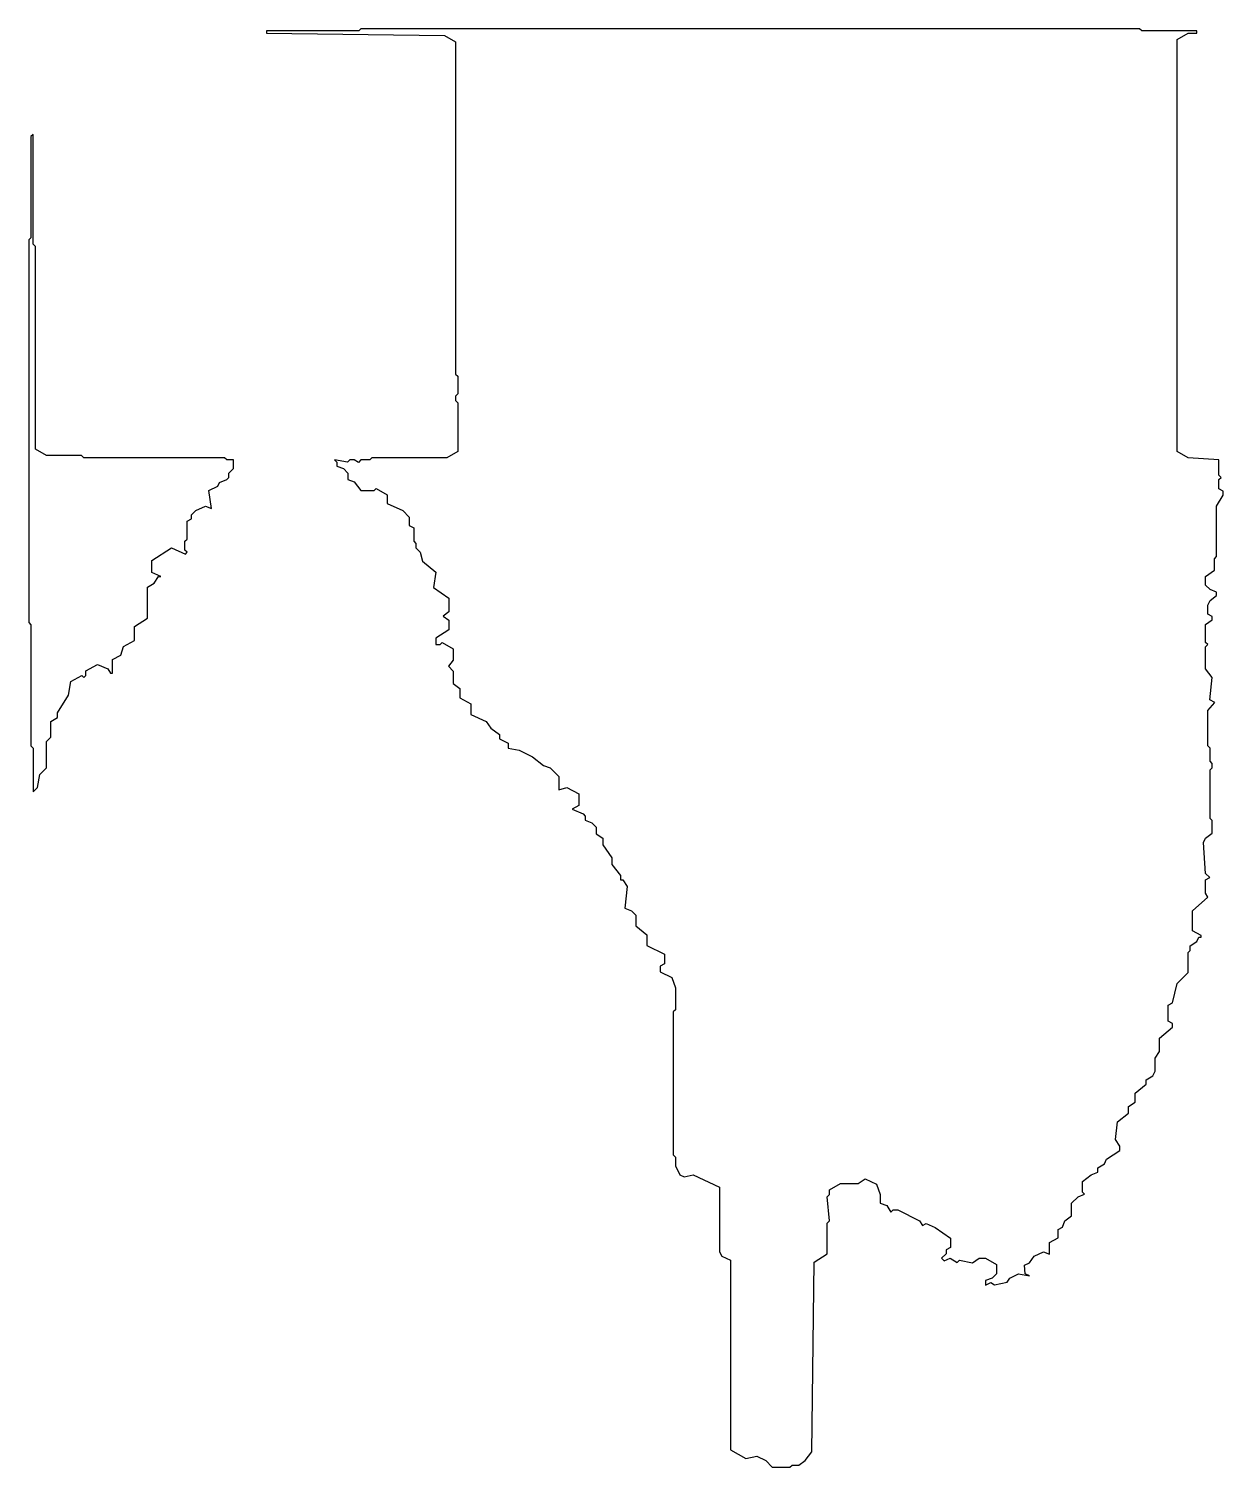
# Model space of a CAD drawing. Header units: millimetres. Extents: x 15 to 151, y 118 to 282.
import ezdxf

# ---------------------------------------------------------------- set-up
doc = ezdxf.new("R2010")
doc.units = ezdxf.units.MM
doc.layers.add('OUTER', color=3, linetype='CONTINUOUS')

msp = doc.modelspace()

# ---------------------------------------------------------------- linework, layer by layer
at = {"layer": 'OUTER'}
for points in [[(42.25, 281.5), (42.25, 281.254509), (62.5, 281), (63.750001, 280.280519), (63.749999, 242.500001), (64, 242.25), (64, 240.25), (63.75, 240), (63.75, 239.5), (64, 239.25), (64, 233.71948), (62.75, 233), (54.25, 233), (54, 232.75), (53, 232.75), (52.717131, 232.467131), (52.25, 232.75), (51.75, 232.75), (51.475275, 232.475275), (50, 232.75), (50.25, 232.5), (50.25, 232.03033), (51, 231.75), (51.5, 231.25), (51.5, 230.53033), (52.25, 230.25), (53.006854, 229.25), (54.5, 229.25), (54.730325, 229.480325), (56, 228.78052), (56, 227.795547), (57.75, 227), (58.5, 226.25), (58.5, 225.30046), (59, 225.032868), (59, 223.5), (59.25, 223.25), (59.25, 222.75), (59.75, 222.25), (60, 221.25), (61.530228, 219.994403), (61.257944, 218.250126), (63, 217.045839), (63, 215.476678), (62.35933, 215), (63, 214.523322), (63, 213.437089), (61.5, 212.500323), (61.5, 211.75), (62, 211.75), (62.230325, 211.980325), (63.5, 211.28052), (63.5, 210), (62.953359, 209.296641), (63.5, 208.75), (63.5, 207.331345), (64.25, 206.773322), (64.25, 205.71948), (65.5, 205.03052), (65.5, 203.795547), (67.25, 203), (67.75, 202.25), (68.75, 201.526902), (68.75, 201.05612), (69.75, 200.543886), (69.75, 199.984818), (71, 199.75), (72.5, 199), (73.75, 198), (74.5, 197.75), (75.5, 196.75), (75.5, 195.246118), (76.415786, 195.515897), (77.75, 194.78052), (77.75, 193.481763), (77.020477, 193.030893), (78.25, 192.5), (78.5, 192.25), (78.5, 191.78033), (79.25, 191.5), (79.75, 191), (79.75, 190.231763), (80.5, 189.768237), (80.5, 189), (81.5, 187.5), (81.5, 186.75), (82.5, 185.5), (82.5, 185), (82.768237, 185), (83.25, 184.25), (82.985596, 181.786297), (83.75, 181.5), (84.25, 181), (84.25, 179.774114), (85.5, 178.776329), (85.5, 177.559283), (87.5, 176.551831), (87.5, 175.467132), (87, 175.19954), (87, 174.540407), (88.334951, 173.92012), (88.75, 172.75), (88.75, 170.25), (88.5, 170), (88.5, 153.75), (88.75, 153.5), (88.75, 152.5), (89.25, 151.5), (89.75, 151.25), (90.75, 151.5), (93.75, 150.081797), (93.75, 142.75), (94, 142.25), (95, 141.793886), (95, 120.21244), (96.75, 119.25), (98, 119.5), (99, 119), (99.75, 118.25), (101.75, 118.25), (102, 118.5), (102.75, 118.5), (103.5, 119), (104.25, 120), (104.496619, 141.56079), (106, 142.499667), (106, 146), (106.247069, 146.247069), (105.980736, 148.980736), (106.25, 149.25), (106.25, 149.78052), (107.5, 150.5), (109.5, 150.5), (110.304166, 151.015239), (111.584951, 150.42012), (112, 149.25), (112, 148.28033), (112.75, 148), (113.238729, 147.238729), (113.5, 147.5), (114, 147.5), (116.5, 146.25), (116.810221, 145.731762), (117.239488, 145.961498), (118.25, 145.5), (120, 144.288201), (120, 143.217124), (119.5, 142.949532), (119.5, 142.5), (119, 142), (119.271447, 141.728553), (119.95295, 142.010841), (120.761271, 141.511271), (121.024725, 141.774725), (122.5, 141.5), (123.25, 142), (124, 142), (125.25, 141.28052), (125.25, 140.25), (124.75, 139.75), (124, 139.46967), (124, 138.949532), (124.577864, 139.258796), (125, 139), (126.461356, 139.272079), (126.75, 139.75), (127.75, 140.25), (129, 140), (128.5, 140.25), (128.405354, 141.232223), (129, 141.5), (129.5, 142.25), (130.580108, 142.747148), (131.25, 142.46967), (131.25, 143.793886), (132.25, 144.30612), (132.25, 145.282876), (132.73789, 145.543986), (133, 146.25), (133.75, 146.831335), (133.75, 148.25), (134.5, 149), (135.228553, 149.271447), (135, 149.5), (135, 150.743146), (136, 151.5), (136.75, 151.78033), (136.75, 152.273312), (137.5, 152.75), (137.75, 153.25), (139.25, 154.252853), (139.25, 154.75), (138.75, 155.5), (139, 157.5), (140.25, 158.487985), (140.25, 159.268237), (141, 159.731763), (141, 160.754246), (142.25, 161.774909), (142.25, 162.273312), (143, 162.75), (143.25, 163.25), (143.25, 164.75), (143.75, 165.5), (143.75, 167.019264), (145.25, 168.252931), (145.25, 168.699532), (144.75, 168.967124), (144.75, 170.782868), (145.236075, 171.043007), (145.75, 173.25), (147, 174.5), (147, 176.75), (147.25, 177), (147.25, 177.523319), (148, 178), (148.217124, 178.5), (148.5, 178.5), (148.5, 178.69388), (147.5, 179.206114), (147.5, 181.506434), (149.268907, 183.058972), (149, 183.5), (149, 185.032868), (149.467131, 185.282869), (149, 185.75), (148.75, 189.25), (149, 189.75), (149.75, 190.331342), (149.75, 191.75), (149.5, 192), (149.5, 197.5), (149.75, 197.75), (149.75, 198.25), (149.5, 198.5), (149.5, 200), (149.25, 200.25), (149.25, 204.25), (150.036757, 205.179868), (149.472029, 205.482102), (149.75, 208), (149, 209), (149, 211.5), (149.25, 211.75), (149, 212), (149, 214.023319), (149.75, 214.581342), (149.75, 214.94954), (149.25, 215.217132), (149.25, 216.25), (149.5, 216.75), (150.25, 217.331342), (150.25, 217.71967), (149.5, 218), (149, 218.5), (149, 219.493146), (150, 220.223098), (150, 221.5), (150.25, 221.75), (150.25, 227.5), (151, 228.75), (151, 229.19954), (150.5, 229.467132), (150.5, 230.5), (150.75, 230.75), (150.5, 231), (150.5, 232.758176), (147, 233), (145.749999, 233.719481), (145.750001, 280.53052), (147, 281.25), (148, 281.25), (148, 281.5), (141.75, 281.5), (141.5, 281.75), (53, 281.75), (52.75, 281.5)], [(15.75, 269.75), (15.5, 269.5), (15.5, 258), (15.250001, 257.750001), (15.249999, 214.250001), (15.5, 214), (15.5, 200.25), (15.75, 200), (15.75, 195), (16.25, 195.5), (16.5, 197), (17.25, 197.75), (17.25, 200.75), (17.75, 201.25), (17.75, 203.018237), (18.5, 203.481763), (18.5, 204), (19.75, 206), (20.039346, 207.552206), (21.269675, 208.230325), (21.5, 208), (21.75, 208.25), (21.75, 208.78052), (23.069822, 209.507964), (24.25, 209), (24.550462, 208.5), (24.75, 208.5), (24.75, 210.043886), (25.721531, 210.541537), (26.015368, 211.53899), (27.25, 212.21948), (27.25, 213.81291), (28.75, 214.749676), (28.75, 218.273324), (29.5, 218.75), (29.976677, 219.5), (30.25, 219.5), (29.25, 219.956114), (29.25, 221.327802), (31.460644, 222.737659), (33.045867, 222.045867), (33.25, 222.25), (33, 222.5), (33, 223.5), (33.25, 223.75), (33.25, 225.782868), (33.75, 226.05046), (33.75, 226.5), (34.25, 227), (35.330108, 227.497148), (36.010104, 227.215484), (35.723132, 229.280123), (36.75, 229.75), (36.93691, 230.193537), (37.75, 230.5), (38, 230.75), (38, 231.25), (38.5, 231.75), (38.5, 232.75), (37.75, 232.75), (37.5, 233), (21.5, 233), (21.25, 233.25), (17.25, 233.25), (15.999999, 233.969481), (16.000001, 256.999999), (15.75, 257.25)]]:
    msp.add_lwpolyline(points, close=True, dxfattribs=at)

doc.saveas('drawing.dxf')
